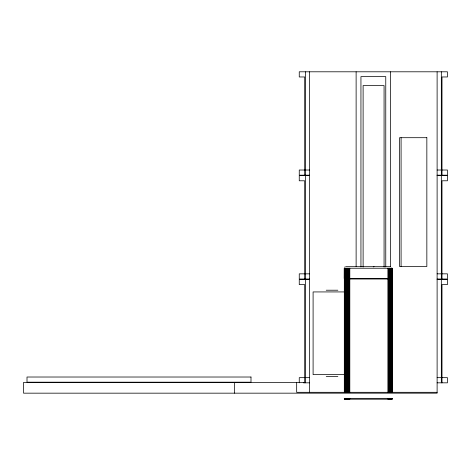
<?xml version="1.0" encoding="UTF-8"?>
<svg xmlns="http://www.w3.org/2000/svg" width="471" height="471" viewBox="0 0 471 471"><rect width="100%" height="100%" fill="white"/><g stroke="black" fill="none" stroke-linecap="round" stroke-linejoin="round"><path stroke-width="0.71" d="M344.707 267.134L345.025 266.88M373.267 266.88L374.027 266.674M309.594 170.019L299.256 170.019L299.256 175.188L309.594 175.188M437.112 170.019L447.45 170.019L447.45 175.188L437.112 175.188M309.594 175.618L299.256 175.618L299.256 180.787L304.702 180.787L304.702 279.009M437.112 175.618L447.45 175.618L447.45 180.787L442.004 180.787L442.004 279.009M345.785 266.674L390.583 266.674M309.594 273.839L299.256 273.839L299.256 279.009L309.594 279.009M437.112 273.839L447.45 273.839L447.45 279.009L437.112 279.009M344.26 278.579L392.108 278.579L392.108 268.24L344.26 268.24L344.26 278.579L344.313 268.24M309.594 279.438L299.256 279.438L299.256 284.608L304.702 284.608L304.702 382.829M437.112 279.438L447.45 279.438L447.45 284.608L442.004 284.608L442.004 382.829M326.232 290.213L337.866 290.213M344.801 291.932L313.097 291.932L313.097 374.645L344.801 374.645M326.232 376.37L337.866 376.37M309.594 377.66L299.256 377.66L299.256 382.829M437.112 377.66L447.45 377.66L447.45 382.829L437.112 382.829M303.854 382.399L23.55 382.399L23.55 393.167L437.112 393.167L437.112 71.798M303.342 382.829L309.594 382.829M437.112 392.308L296.671 392.308L296.671 382.399M442.004 175.188L442.004 76.967L447.45 76.967L447.45 71.798L299.256 71.798L299.256 76.967L304.702 76.967L304.702 175.188M441.327 71.798L441.327 175.188M441.327 175.618L441.327 279.009M441.327 279.438L441.327 382.829M401.092 137.697L401.092 266.504M392.072 392.308L392.108 279.009L344.313 279.009L344.313 392.308M392.06 268.24L391.972 278.579M391.972 279.009L392.06 392.308M391.972 398.342L392.06 399.202M391.913 268.24L391.913 278.579M391.913 279.009L391.913 392.308M391.913 398.342L391.913 399.202M391.807 268.24L391.807 278.579M391.807 279.009L391.807 392.308M391.807 398.342L391.807 399.202M391.672 268.24L391.672 278.579M391.672 279.009L391.672 392.308M391.672 398.342L391.672 399.202M391.578 268.24L391.578 278.579M391.578 279.009L391.578 392.308M391.578 398.342L391.578 399.202M391.283 268.24L391.283 278.579M391.283 279.009L391.283 392.308M391.283 398.342L391.283 399.202M390.93 268.24L390.93 278.579M390.93 279.009L390.93 392.308M390.93 398.342L390.93 399.202M390.583 71.798L390.583 266.604M390.524 268.24L390.524 278.579M390.524 279.009L390.524 392.308M390.524 398.342L390.524 399.202M390.07 268.24L390.07 278.579M390.07 279.009L390.07 392.308M390.07 398.342L390.07 399.202M389.564 268.24L389.564 278.579M389.564 279.009L389.564 392.308M389.564 398.342L389.564 399.202M389.022 268.24L389.022 278.579M389.022 279.009L389.022 392.308M389.022 398.342L389.022 399.202M388.445 268.24L388.445 278.579M388.445 279.009L388.445 392.308M388.445 398.342L388.445 399.202M387.88 268.24L387.88 278.579M387.88 279.009L387.88 392.308M387.88 398.342L387.88 399.202M385.761 266.963L385.761 76.62L360.945 76.62L360.945 266.963M384.071 267.069L384.071 85.551L363.112 85.551L363.112 267.069M356.123 71.798L356.123 266.604M349.812 268.24L349.812 278.579M349.812 279.009L349.812 392.308M349.812 398.342L349.812 399.202M349.217 268.24L349.217 278.579M349.217 279.009L349.217 392.308M349.217 398.342L349.217 399.202M348.552 268.24L348.552 278.579M348.552 279.009L348.552 392.308M348.552 398.342L348.552 399.202M347.881 268.24L347.881 278.579M347.881 279.009L347.881 392.308M347.881 398.342L347.881 399.202M347.227 268.24L347.227 278.579M347.227 279.009L347.227 392.308M347.227 398.342L347.227 399.202M346.603 268.24L346.603 278.579M346.603 279.009L346.603 392.308M346.603 398.342L346.603 399.202M346.032 268.24L346.032 278.579M346.032 279.009L346.032 392.308M346.032 398.342L346.032 399.202M345.514 268.24L345.514 278.579M345.514 279.009L345.514 392.308M345.514 398.342L345.514 399.202M345.078 268.24L345.078 278.579M345.078 279.009L345.078 392.308M345.078 398.342L345.078 399.202M344.725 268.24L344.725 278.579M344.725 279.009L344.725 392.308M344.725 398.342L344.725 399.202M344.466 268.24L344.425 278.579M344.466 279.009L344.466 392.308M344.466 398.342L344.466 399.202M309.594 71.798L309.594 392.308M305.385 71.798L305.385 175.188M305.385 175.618L305.385 279.009M305.385 279.438L305.385 382.829M234.358 382.399L234.358 393.167M426.844 137.697L399.555 137.697L399.555 266.504L426.844 266.504L426.844 137.697M250.996 377.018L27.006 377.018L27.006 382.187L250.996 382.187L250.996 377.018M392.108 398.342L344.313 398.342L344.313 399.202L392.108 399.202L392.072 398.342"/></g></svg>
